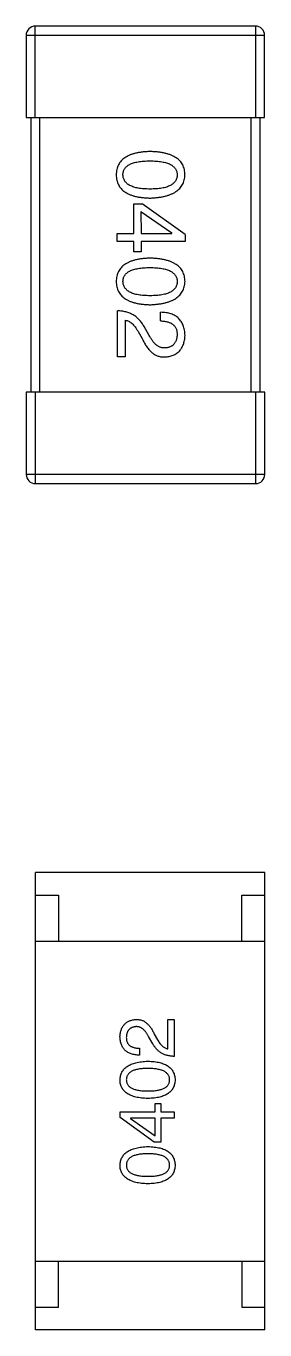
# Model space of a CAD drawing. Header units: inches. Extents: x -29 to 164, y -51 to 83.
# Drawn here: x 40.39 to 40.91, y 31.26 to 34.11 of the extents above; entities that cross this region are included whole.
import ezdxf

# ---------------------------------------------------------------- set-up
doc = ezdxf.new("R2010")
doc.units = ezdxf.units.IN
doc.header["$LTSCALE"] = 1.21
doc.header["$MEASUREMENT"] = 0
doc.layers.get('0').update_dxf_attribs({"linetype": 'CONTINUOUS'})

msp = doc.modelspace()

# ---------------------------------------------------------------- linework, layer by layer
at = {"color": 7, "linetype": 'Continuous'}
for p, q in [((40.3896, 34.0898), (40.9096, 34.0899)), ((40.3896, 34.0898), (40.3896, 33.9098)), ((40.8896, 34.1099), (40.4096, 34.1098)), ((40.4096, 33.9098), (40.4096, 34.1098)), ((40.8896, 34.1099), (40.8896, 33.9099)), ((40.9096, 33.9099), (40.9096, 34.0899)), ((40.3896, 33.9098), (40.9096, 33.9099)), ((40.3996, 33.9098), (40.3998, 33.3098)), ((40.4198, 33.3098), (40.4196, 33.9098)), ((40.8796, 33.9099), (40.8798, 33.3099)), ((40.8998, 33.3099), (40.8996, 33.9099)), ((40.6245, 33.6567), (40.6245, 33.7215)), ((40.6245, 33.7215), (40.6425, 33.7215)), ((40.736, 33.6543), (40.6425, 33.7215)), ((40.64, 33.7043), (40.6401, 33.6567)), ((40.64, 33.7043), (40.7073, 33.6576)), ((40.5884, 33.6387), (40.5884, 33.6567)), ((40.5884, 33.6567), (40.6245, 33.6567)), ((40.6245, 33.6387), (40.5884, 33.6387)), ((40.6245, 33.6166), (40.6245, 33.6387)), ((40.6401, 33.6567), (40.7073, 33.6567)), ((40.6401, 33.6387), (40.6401, 33.6166)), ((40.736, 33.6387), (40.6401, 33.6387)), ((40.7073, 33.6567), (40.7073, 33.6576)), ((40.736, 33.6543), (40.736, 33.6387)), ((40.6401, 33.6166), (40.6245, 33.6166)), ((40.5885, 33.3867), (40.5885, 33.4875)), ((40.6057, 33.467), (40.6057, 33.3867)), ((40.6827, 33.4654), (40.6827, 33.4842)), ((40.6335, 33.4424), (40.6426, 33.4269)), ((40.6581, 33.4334), (40.6467, 33.4531)), ((40.6057, 33.3867), (40.5885, 33.3867)), ((40.9098, 33.3099), (40.3898, 33.3098)), ((40.3898, 33.3098), (40.3898, 33.1298)), ((40.4098, 33.1098), (40.4098, 33.3098)), ((40.8898, 33.3099), (40.8898, 33.1099)), ((40.9098, 33.1299), (40.9098, 33.3099)), ((40.9098, 33.1299), (40.3898, 33.1298)), ((40.4098, 33.1098), (40.8898, 33.1099)), ((40.9098, 32.26), (40.4098, 32.2599)), ((40.41, 31.2599), (40.4098, 32.2599)), ((40.91, 31.26), (40.9098, 32.26)), ((40.4098, 32.2099), (40.4598, 32.21)), ((40.4598, 32.21), (40.4599, 32.11)), ((40.8599, 32.11), (40.8598, 32.21)), ((40.8598, 32.21), (40.9098, 32.21)), ((40.4099, 32.1099), (40.9099, 32.11)), ((40.6985, 31.8742), (40.6985, 31.9385)), ((40.6985, 31.9385), (40.7123, 31.9385)), ((40.7123, 31.9385), (40.7123, 31.8579)), ((40.6657, 31.8854), (40.6565, 31.9011)), ((40.669, 31.9064), (40.6762, 31.8939)), ((40.6369, 31.8755), (40.6369, 31.8605)), ((40.671, 31.7369), (40.671, 31.7546)), ((40.671, 31.7546), (40.6834, 31.7546)), ((40.6834, 31.7546), (40.6835, 31.7369)), ((40.5943, 31.7244), (40.5943, 31.7369)), ((40.5943, 31.7369), (40.671, 31.7369)), ((40.669, 31.6707), (40.5943, 31.7244)), ((40.6172, 31.7225), (40.6172, 31.7218)), ((40.671, 31.7225), (40.6172, 31.7225)), ((40.6172, 31.7218), (40.671, 31.6844)), ((40.671, 31.6844), (40.671, 31.7225)), ((40.6835, 31.7369), (40.7123, 31.7369)), ((40.6835, 31.7225), (40.6835, 31.6707)), ((40.7123, 31.7225), (40.6835, 31.7225)), ((40.7123, 31.7369), (40.7123, 31.7225)), ((40.6835, 31.6707), (40.669, 31.6707)), ((40.41, 31.4099), (40.91, 31.41)), ((40.46, 31.31), (40.46, 31.41)), ((40.86, 31.41), (40.86, 31.31)), ((40.41, 31.3099), (40.46, 31.31)), ((40.86, 31.31), (40.91, 31.31)), ((40.91, 31.26), (40.41, 31.2599))]:
    msp.add_line(p, q, dxfattribs=at)
for centre, start, end in [((40.4096, 34.0898), 90.012, 180.012), ((40.8896, 34.0899), 0.012, 90.012), ((40.4098, 33.1298), 180.012, 270.012), ((40.8898, 33.1299), 270.012, 0.012)]:
    msp.add_arc(centre, 0.02, start, end, dxfattribs=at)
for points, knots in [([(40.6597, 33.8356), (40.6567, 33.8355), (40.651, 33.8353), (40.6427, 33.8345), (40.635, 33.8334), (40.6279, 33.8319), (40.6212, 33.8301), (40.6152, 33.8278), (40.6097, 33.8252), (40.6048, 33.8222), (40.6004, 33.8188), (40.5966, 33.8151), (40.5934, 33.8109), (40.5907, 33.8064), (40.5887, 33.8015), (40.5871, 33.7963), (40.5862, 33.7906), (40.586, 33.7868), (40.5859, 33.7848)], [0, 0, 0, 0, 0.087693, 0.170223, 0.247496, 0.319826, 0.387768, 0.451403, 0.511459, 0.568358, 0.622671, 0.675251, 0.726739, 0.778422, 0.830759, 0.884394, 0.940865, 1, 1, 1, 1]), ([(40.7359, 33.7848), (40.7358, 33.7868), (40.7357, 33.7907), (40.7347, 33.7963), (40.7331, 33.8016), (40.731, 33.8065), (40.7282, 33.811), (40.7249, 33.8151), (40.721, 33.8189), (40.7164, 33.8222), (40.7113, 33.8252), (40.7057, 33.8278), (40.6994, 33.8301), (40.6926, 33.8319), (40.6852, 33.8335), (40.6772, 33.8345), (40.6687, 33.8353), (40.6627, 33.8355), (40.6597, 33.8356)], [0, 0, 0, 0, 0.057911, 0.113262, 0.165956, 0.217443, 0.268511, 0.319665, 0.372, 0.426129, 0.483365, 0.543779, 0.607756, 0.676562, 0.749704, 0.827713, 0.911177, 1, 1, 1, 1]), ([(40.6007, 33.7848), (40.6007, 33.786), (40.6008, 33.7884), (40.6015, 33.7919), (40.6026, 33.7951), (40.6043, 33.7981), (40.6064, 33.8009), (40.609, 33.8034), (40.612, 33.8056), (40.6155, 33.8076), (40.6194, 33.8094), (40.6238, 33.811), (40.6287, 33.8122), (40.634, 33.8133), (40.6398, 33.8141), (40.646, 33.8147), (40.6527, 33.8151), (40.6573, 33.8151), (40.6597, 33.8151)], [0, 0, 0, 0, 0.049766, 0.097012, 0.143225, 0.188786, 0.235079, 0.282962, 0.333687, 0.387747, 0.445963, 0.508657, 0.576545, 0.649868, 0.72822, 0.812712, 0.903543, 1, 1, 1, 1]), ([(40.6597, 33.8151), (40.6621, 33.8151), (40.6667, 33.8151), (40.6734, 33.8147), (40.6796, 33.8141), (40.6854, 33.8133), (40.6907, 33.8122), (40.6956, 33.811), (40.7, 33.8094), (40.7039, 33.8076), (40.7074, 33.8056), (40.7104, 33.8034), (40.713, 33.8009), (40.7151, 33.7981), (40.7167, 33.7951), (40.7179, 33.7919), (40.7186, 33.7884), (40.7187, 33.786), (40.7187, 33.7848)], [0, 0, 0, 0, 0.096452, 0.187278, 0.271765, 0.350519, 0.423437, 0.491321, 0.554011, 0.612224, 0.666281, 0.717003, 0.764884, 0.811423, 0.856783, 0.902993, 0.950236, 1, 1, 1, 1]), ([(40.5859, 33.7848), (40.586, 33.7828), (40.5862, 33.7789), (40.5871, 33.7733), (40.5887, 33.768), (40.5907, 33.7631), (40.5934, 33.7586), (40.5966, 33.7545), (40.6004, 33.7507), (40.6048, 33.7473), (40.6097, 33.7444), (40.6152, 33.7418), (40.6213, 33.7395), (40.6279, 33.7376), (40.635, 33.7361), (40.6428, 33.735), (40.651, 33.7343), (40.6568, 33.7341), (40.6597, 33.734)], [0, 0, 0, 0, 0.059134, 0.115603, 0.169236, 0.221572, 0.273254, 0.32474, 0.377319, 0.431815, 0.488555, 0.548609, 0.612242, 0.680182, 0.75251, 0.829782, 0.91231, 1, 1, 1, 1]), ([(40.6597, 33.7536), (40.6574, 33.7537), (40.6528, 33.7537), (40.6462, 33.7541), (40.64, 33.7547), (40.6343, 33.7555), (40.629, 33.7566), (40.6242, 33.7579), (40.6198, 33.7595), (40.6159, 33.7613), (40.6124, 33.7634), (40.6094, 33.7657), (40.6068, 33.7683), (40.6046, 33.7711), (40.6029, 33.7742), (40.6017, 33.7775), (40.6009, 33.7811), (40.6008, 33.7835), (40.6007, 33.7848)], [0, 0, 0, 0, 0.094834, 0.184067, 0.267029, 0.344713, 0.417334, 0.484367, 0.546941, 0.604717, 0.65953, 0.710539, 0.759381, 0.806382, 0.853027, 0.900623, 0.949121, 1, 1, 1, 1]), ([(40.6597, 33.734), (40.6627, 33.7341), (40.6686, 33.7344), (40.6771, 33.7352), (40.685, 33.7364), (40.6923, 33.738), (40.6991, 33.7399), (40.7053, 33.7421), (40.711, 33.7448), (40.716, 33.7478), (40.7206, 33.7512), (40.7245, 33.7549), (40.7279, 33.759), (40.7307, 33.7635), (40.7329, 33.7683), (40.7345, 33.7735), (40.7356, 33.779), (40.7358, 33.7828), (40.7359, 33.7848)], [0, 0, 0, 0, 0.088475, 0.171606, 0.249595, 0.322626, 0.391327, 0.455765, 0.516374, 0.573675, 0.628522, 0.681161, 0.732559, 0.783563, 0.83504, 0.887639, 0.942585, 1, 1, 1, 1]), ([(40.7187, 33.7848), (40.7187, 33.7835), (40.7186, 33.7811), (40.7179, 33.7775), (40.7167, 33.7742), (40.7151, 33.7711), (40.713, 33.7683), (40.7104, 33.7657), (40.7074, 33.7634), (40.7039, 33.7613), (40.7, 33.7595), (40.6956, 33.7579), (40.6907, 33.7566), (40.6854, 33.7555), (40.6796, 33.7547), (40.6734, 33.7541), (40.6667, 33.7537), (40.6621, 33.7537), (40.6597, 33.7536)], [0, 0, 0, 0, 0.050604, 0.098688, 0.145699, 0.191791, 0.238625, 0.286717, 0.337546, 0.391814, 0.449755, 0.512106, 0.579685, 0.652048, 0.730262, 0.814146, 0.904281, 1, 1, 1, 1]), ([(40.6597, 33.6025), (40.6568, 33.6024), (40.6511, 33.6022), (40.6428, 33.6014), (40.6351, 33.6003), (40.6279, 33.5988), (40.6213, 33.5969), (40.6153, 33.5947), (40.6098, 33.5921), (40.6048, 33.589), (40.6005, 33.5857), (40.5967, 33.5819), (40.5934, 33.5778), (40.5908, 33.5733), (40.5887, 33.5684), (40.5872, 33.5631), (40.5862, 33.5575), (40.5861, 33.5536), (40.586, 33.5516)], [0, 0, 0, 0, 0.087693, 0.170223, 0.247496, 0.319826, 0.387768, 0.451403, 0.511459, 0.568358, 0.622671, 0.675251, 0.726739, 0.778422, 0.830759, 0.884394, 0.940865, 1, 1, 1, 1]), ([(40.736, 33.5517), (40.7359, 33.5536), (40.7357, 33.5575), (40.7347, 33.5632), (40.7331, 33.5684), (40.731, 33.5733), (40.7283, 33.5778), (40.7249, 33.582), (40.721, 33.5857), (40.7165, 33.5891), (40.7114, 33.5921), (40.7057, 33.5947), (40.6995, 33.5969), (40.6926, 33.5988), (40.6852, 33.6003), (40.6773, 33.6014), (40.6687, 33.6022), (40.6628, 33.6024), (40.6597, 33.6025)], [0, 0, 0, 0, 0.057911, 0.113262, 0.165956, 0.217443, 0.268511, 0.319665, 0.372, 0.426129, 0.483365, 0.543779, 0.607756, 0.676562, 0.749704, 0.827713, 0.911177, 1, 1, 1, 1]), ([(40.6007, 33.5516), (40.6008, 33.5529), (40.6009, 33.5552), (40.6016, 33.5587), (40.6027, 33.562), (40.6044, 33.5649), (40.6065, 33.5677), (40.609, 33.5702), (40.6121, 33.5725), (40.6155, 33.5745), (40.6195, 33.5763), (40.6239, 33.5778), (40.6288, 33.579), (40.6341, 33.5802), (40.6398, 33.581), (40.6461, 33.5815), (40.6527, 33.5819), (40.6574, 33.5819), (40.6597, 33.582)], [0, 0, 0, 0, 0.049766, 0.097012, 0.143225, 0.188786, 0.235079, 0.282962, 0.333687, 0.387747, 0.445963, 0.508657, 0.576545, 0.649868, 0.72822, 0.812712, 0.903543, 1, 1, 1, 1]), ([(40.6597, 33.582), (40.6621, 33.5819), (40.6667, 33.5819), (40.6734, 33.5815), (40.6797, 33.581), (40.6855, 33.5802), (40.6907, 33.5791), (40.6956, 33.5778), (40.7, 33.5763), (40.7039, 33.5745), (40.7074, 33.5725), (40.7105, 33.5702), (40.713, 33.5677), (40.7152, 33.565), (40.7168, 33.562), (40.7179, 33.5588), (40.7186, 33.5553), (40.7187, 33.5529), (40.7188, 33.5517)], [0, 0, 0, 0, 0.096452, 0.187278, 0.271765, 0.350519, 0.423437, 0.491321, 0.554011, 0.612224, 0.666281, 0.717003, 0.764884, 0.811423, 0.856783, 0.902993, 0.950236, 1, 1, 1, 1]), ([(40.586, 33.5516), (40.5861, 33.5496), (40.5863, 33.5458), (40.5872, 33.5401), (40.5887, 33.5349), (40.5908, 33.53), (40.5934, 33.5255), (40.5967, 33.5213), (40.6005, 33.5176), (40.6048, 33.5142), (40.6098, 33.5112), (40.6153, 33.5086), (40.6213, 33.5064), (40.6279, 33.5045), (40.6351, 33.503), (40.6428, 33.5019), (40.6511, 33.5011), (40.6568, 33.5009), (40.6598, 33.5008)], [0, 0, 0, 0, 0.059134, 0.115603, 0.169236, 0.221572, 0.273254, 0.32474, 0.377319, 0.431815, 0.488555, 0.548609, 0.612242, 0.680182, 0.75251, 0.829782, 0.91231, 1, 1, 1, 1]), ([(40.6598, 33.5205), (40.6574, 33.5205), (40.6529, 33.5206), (40.6462, 33.5209), (40.6401, 33.5215), (40.6344, 33.5224), (40.6291, 33.5234), (40.6243, 33.5248), (40.6199, 33.5263), (40.616, 33.5282), (40.6125, 33.5302), (40.6094, 33.5326), (40.6068, 33.5351), (40.6047, 33.5379), (40.603, 33.541), (40.6017, 33.5443), (40.601, 33.5479), (40.6008, 33.5504), (40.6007, 33.5516)], [0, 0, 0, 0, 0.094834, 0.184067, 0.267029, 0.344713, 0.417334, 0.484367, 0.546941, 0.604717, 0.65953, 0.710539, 0.759381, 0.806382, 0.853027, 0.900623, 0.949121, 1, 1, 1, 1]), ([(40.7188, 33.5517), (40.7187, 33.5504), (40.7186, 33.5479), (40.718, 33.5444), (40.7168, 33.541), (40.7152, 33.538), (40.713, 33.5352), (40.7105, 33.5326), (40.7074, 33.5303), (40.704, 33.5282), (40.7, 33.5263), (40.6956, 33.5248), (40.6908, 33.5235), (40.6855, 33.5224), (40.6797, 33.5215), (40.6734, 33.5209), (40.6668, 33.5206), (40.6621, 33.5205), (40.6598, 33.5205)], [0, 0, 0, 0, 0.050604, 0.098688, 0.145699, 0.191791, 0.238625, 0.286717, 0.337546, 0.391814, 0.449755, 0.512106, 0.579685, 0.652048, 0.730262, 0.814146, 0.904281, 1, 1, 1, 1]), ([(40.6598, 33.5008), (40.6628, 33.501), (40.6686, 33.5012), (40.6771, 33.5021), (40.685, 33.5033), (40.6924, 33.5048), (40.6991, 33.5067), (40.7054, 33.509), (40.711, 33.5116), (40.7161, 33.5146), (40.7206, 33.518), (40.7246, 33.5217), (40.7279, 33.5258), (40.7307, 33.5303), (40.7329, 33.5351), (40.7346, 33.5403), (40.7356, 33.5459), (40.7359, 33.5497), (40.736, 33.5517)], [0, 0, 0, 0, 0.088475, 0.171606, 0.249595, 0.322626, 0.391327, 0.455765, 0.516374, 0.573675, 0.628522, 0.681161, 0.732559, 0.783563, 0.83504, 0.887639, 0.942585, 1, 1, 1, 1]), ([(40.6467, 33.4531), (40.6459, 33.4545), (40.6444, 33.4572), (40.6419, 33.461), (40.6392, 33.4646), (40.6363, 33.4678), (40.6333, 33.4709), (40.6301, 33.4737), (40.6267, 33.4763), (40.6231, 33.4785), (40.6194, 33.4806), (40.6155, 33.4823), (40.6114, 33.4839), (40.6071, 33.4851), (40.6027, 33.4861), (40.5981, 33.4868), (40.5933, 33.4873), (40.5901, 33.4874), (40.5885, 33.4875)], [0, 0, 0, 0, 0.065828, 0.130094, 0.192451, 0.254037, 0.313974, 0.373757, 0.433048, 0.492243, 0.551902, 0.611758, 0.672678, 0.734814, 0.798569, 0.863693, 0.930488, 1, 1, 1, 1]), ([(40.6057, 33.467), (40.607, 33.4668), (40.6096, 33.4662), (40.6134, 33.4646), (40.617, 33.4624), (40.6206, 33.4596), (40.624, 33.4562), (40.6273, 33.4522), (40.6306, 33.4476), (40.6325, 33.4442), (40.6335, 33.4424)], [0, 0, 0, 0, 0.103034, 0.208166, 0.318255, 0.434664, 0.559728, 0.695394, 0.841708, 1, 1, 1, 1]), ([(40.736, 33.4334), (40.7359, 33.4355), (40.7357, 33.4394), (40.7349, 33.4451), (40.7337, 33.4504), (40.7322, 33.4553), (40.7302, 33.4599), (40.7278, 33.464), (40.7251, 33.4678), (40.7219, 33.4712), (40.7184, 33.4742), (40.7144, 33.4768), (40.7101, 33.479), (40.7054, 33.4809), (40.7003, 33.4823), (40.6948, 33.4834), (40.6889, 33.484), (40.6848, 33.4842), (40.6827, 33.4842)], [0, 0, 0, 0, 0.07282, 0.141057, 0.2062, 0.267672, 0.326735, 0.383519, 0.439188, 0.494454, 0.549628, 0.605958, 0.66397, 0.72402, 0.787502, 0.854127, 0.925065, 1, 1, 1, 1]), ([(40.6827, 33.4654), (40.6842, 33.4653), (40.687, 33.4652), (40.6911, 33.4648), (40.6949, 33.4642), (40.6984, 33.4633), (40.7017, 33.4622), (40.7047, 33.461), (40.7074, 33.4594), (40.7098, 33.4577), (40.7119, 33.4557), (40.7138, 33.4535), (40.7153, 33.4511), (40.7166, 33.4485), (40.7176, 33.4456), (40.7183, 33.4426), (40.7187, 33.4393), (40.7188, 33.4371), (40.7188, 33.4359)], [0, 0, 0, 0, 0.082594, 0.15978, 0.232961, 0.301462, 0.365595, 0.426678, 0.484662, 0.540809, 0.595146, 0.648401, 0.702272, 0.757102, 0.813447, 0.872233, 0.934055, 1, 1, 1, 1]), ([(40.6926, 33.4064), (40.6918, 33.4063), (40.6901, 33.4062), (40.6877, 33.4064), (40.6854, 33.4068), (40.683, 33.4074), (40.6807, 33.4083), (40.6785, 33.4094), (40.6762, 33.4107), (40.6741, 33.4123), (40.6719, 33.4141), (40.6698, 33.4162), (40.6678, 33.4185), (40.6658, 33.421), (40.6638, 33.4238), (40.6618, 33.4268), (40.6599, 33.43), (40.6587, 33.4323), (40.6581, 33.4334)], [0, 0, 0, 0, 0.052237, 0.103888, 0.155485, 0.207395, 0.259864, 0.31356, 0.369176, 0.4266, 0.486836, 0.550048, 0.61567, 0.685271, 0.75824, 0.834614, 0.915635, 1, 1, 1, 1]), ([(40.6918, 33.3867), (40.6934, 33.3868), (40.6967, 33.3871), (40.7015, 33.3879), (40.706, 33.389), (40.7102, 33.3905), (40.714, 33.3923), (40.7176, 33.3943), (40.7208, 33.3968), (40.7238, 33.3996), (40.7264, 33.4027), (40.7287, 33.4061), (40.7307, 33.4099), (40.7324, 33.414), (40.7338, 33.4184), (40.7349, 33.4231), (40.7356, 33.4282), (40.7359, 33.4316), (40.736, 33.4334)], [0, 0, 0, 0, 0.070688, 0.137741, 0.201612, 0.262778, 0.321223, 0.378455, 0.434411, 0.490146, 0.546362, 0.603392, 0.662208, 0.723401, 0.787372, 0.85442, 0.925153, 1, 1, 1, 1]), ([(40.7188, 33.4359), (40.7187, 33.4348), (40.7186, 33.4326), (40.7183, 33.4294), (40.7176, 33.4264), (40.7169, 33.4236), (40.7159, 33.4211), (40.7148, 33.4187), (40.7134, 33.4165), (40.7119, 33.4145), (40.7101, 33.4128), (40.7082, 33.4112), (40.7061, 33.4099), (40.7037, 33.4088), (40.7012, 33.4079), (40.6985, 33.4071), (40.6956, 33.4066), (40.6936, 33.4065), (40.6926, 33.4064)], [0, 0, 0, 0, 0.076112, 0.148436, 0.216883, 0.281466, 0.34298, 0.402356, 0.459881, 0.51546, 0.571111, 0.62658, 0.683162, 0.741007, 0.801404, 0.863825, 0.930544, 1, 1, 1, 1]), ([(40.6426, 33.4269), (40.6433, 33.4252), (40.6449, 33.4219), (40.6474, 33.4171), (40.65, 33.4128), (40.6526, 33.4087), (40.6554, 33.405), (40.6582, 33.4016), (40.6612, 33.3986), (40.6642, 33.3959), (40.6673, 33.3936), (40.6706, 33.3916), (40.6739, 33.3899), (40.6773, 33.3885), (40.6808, 33.3876), (40.6844, 33.3869), (40.688, 33.3866), (40.6905, 33.3867), (40.6918, 33.3867)], [0, 0, 0, 0, 0.082731, 0.161257, 0.236138, 0.307554, 0.375712, 0.440848, 0.502916, 0.562567, 0.619798, 0.675716, 0.73039, 0.78386, 0.837315, 0.890547, 0.944917, 1, 1, 1, 1]), ([(40.5942, 31.9011), (40.5943, 31.9025), (40.5945, 31.9053), (40.5951, 31.9094), (40.596, 31.9132), (40.5971, 31.9167), (40.5985, 31.92), (40.6001, 31.923), (40.6019, 31.9257), (40.604, 31.9282), (40.6064, 31.9304), (40.609, 31.9324), (40.6118, 31.9341), (40.6149, 31.9355), (40.6182, 31.9366), (40.6218, 31.9375), (40.6256, 31.9382), (40.6283, 31.9384), (40.6296, 31.9385)], [0, 0, 0, 0, 0.074847, 0.14558, 0.212628, 0.276599, 0.337792, 0.396608, 0.453638, 0.509854, 0.565589, 0.621545, 0.678777, 0.737222, 0.798388, 0.862259, 0.929312, 1, 1, 1, 1]), ([(40.629, 31.9228), (40.6282, 31.9227), (40.6266, 31.9226), (40.6242, 31.9221), (40.6221, 31.9215), (40.6201, 31.9208), (40.6182, 31.9199), (40.6165, 31.9189), (40.615, 31.9176), (40.6135, 31.9162), (40.6123, 31.9146), (40.6112, 31.9129), (40.6103, 31.911), (40.6095, 31.909), (40.6089, 31.9067), (40.6084, 31.9044), (40.6082, 31.9018), (40.6081, 31.9), (40.608, 31.8991)], [0, 0, 0, 0, 0.069456, 0.136175, 0.198596, 0.258993, 0.316838, 0.37342, 0.428889, 0.48454, 0.540119, 0.597644, 0.65702, 0.718534, 0.783117, 0.851564, 0.923888, 1, 1, 1, 1]), ([(40.6565, 31.9011), (40.656, 31.9021), (40.6551, 31.9039), (40.6536, 31.9065), (40.652, 31.9088), (40.6504, 31.9111), (40.6488, 31.9131), (40.6472, 31.9149), (40.6455, 31.9166), (40.6438, 31.918), (40.642, 31.9193), (40.6403, 31.9203), (40.6385, 31.9212), (40.6366, 31.922), (40.6347, 31.9224), (40.6329, 31.9227), (40.6309, 31.9229), (40.6296, 31.9228), (40.629, 31.9228)], [0, 0, 0, 0, 0.084365, 0.165386, 0.24176, 0.314729, 0.38433, 0.449952, 0.513164, 0.5734, 0.630824, 0.68644, 0.740136, 0.792605, 0.844515, 0.896112, 0.947763, 1, 1, 1, 1]), ([(40.6296, 31.9385), (40.6306, 31.9385), (40.6326, 31.9386), (40.6356, 31.9383), (40.6384, 31.9378), (40.6412, 31.937), (40.6439, 31.936), (40.6466, 31.9346), (40.6492, 31.933), (40.6517, 31.9311), (40.6541, 31.929), (40.6564, 31.9266), (40.6587, 31.9239), (40.6609, 31.9209), (40.6631, 31.9177), (40.6651, 31.9142), (40.6671, 31.9104), (40.6684, 31.9077), (40.669, 31.9064)], [0, 0, 0, 0, 0.055083, 0.109453, 0.162685, 0.21614, 0.26961, 0.324284, 0.380202, 0.437433, 0.497084, 0.559152, 0.624288, 0.692446, 0.763862, 0.838743, 0.917269, 1, 1, 1, 1]), ([(40.6369, 31.8605), (40.6352, 31.8605), (40.6319, 31.8606), (40.6272, 31.8612), (40.6228, 31.862), (40.6188, 31.8632), (40.615, 31.8646), (40.6115, 31.8664), (40.6084, 31.8685), (40.6055, 31.8709), (40.603, 31.8736), (40.6008, 31.8766), (40.5989, 31.88), (40.5973, 31.8836), (40.596, 31.8875), (40.5951, 31.8918), (40.5945, 31.8964), (40.5943, 31.8995), (40.5942, 31.9011)], [0, 0, 0, 0, 0.074935, 0.145873, 0.212498, 0.27598, 0.33603, 0.394042, 0.450372, 0.505546, 0.560812, 0.616481, 0.673265, 0.732328, 0.7938, 0.858943, 0.92718, 1, 1, 1, 1]), ([(40.608, 31.8991), (40.608, 31.8982), (40.6081, 31.8964), (40.6084, 31.8938), (40.609, 31.8913), (40.6098, 31.8891), (40.6108, 31.887), (40.612, 31.885), (40.6135, 31.8833), (40.6152, 31.8817), (40.6171, 31.8803), (40.6193, 31.8791), (40.6217, 31.8781), (40.6243, 31.8772), (40.6271, 31.8765), (40.6302, 31.876), (40.6334, 31.8757), (40.6357, 31.8756), (40.6369, 31.8755)], [0, 0, 0, 0, 0.065945, 0.127767, 0.186553, 0.242898, 0.297728, 0.351599, 0.404854, 0.459191, 0.515338, 0.573322, 0.634405, 0.698538, 0.767039, 0.84022, 0.917406, 1, 1, 1, 1]), ([(40.6762, 31.8939), (40.677, 31.8925), (40.6786, 31.8898), (40.6812, 31.8861), (40.6838, 31.8829), (40.6866, 31.8802), (40.6894, 31.8779), (40.6924, 31.8762), (40.6954, 31.8749), (40.6975, 31.8745), (40.6985, 31.8742)], [0, 0, 0, 0, 0.158292, 0.304606, 0.440272, 0.565336, 0.681745, 0.791834, 0.896966, 1, 1, 1, 1]), ([(40.7123, 31.8579), (40.711, 31.8579), (40.7084, 31.858), (40.7046, 31.8584), (40.7009, 31.859), (40.6973, 31.8598), (40.6939, 31.8608), (40.6907, 31.862), (40.6875, 31.8634), (40.6846, 31.865), (40.6817, 31.8668), (40.679, 31.8689), (40.6764, 31.8711), (40.674, 31.8736), (40.6717, 31.8762), (40.6696, 31.8791), (40.6675, 31.8821), (40.6663, 31.8843), (40.6657, 31.8854)], [0, 0, 0, 0, 0.069512, 0.136307, 0.201431, 0.265186, 0.327322, 0.388242, 0.448098, 0.507757, 0.566952, 0.626243, 0.686026, 0.745963, 0.807549, 0.869906, 0.934172, 1, 1, 1, 1]), ([(40.5943, 31.8065), (40.5944, 31.8081), (40.5945, 31.8112), (40.5954, 31.8156), (40.5967, 31.8198), (40.5985, 31.8236), (40.6007, 31.8272), (40.6034, 31.8305), (40.6066, 31.8335), (40.6102, 31.8362), (40.6142, 31.8386), (40.6187, 31.8407), (40.6237, 31.8425), (40.6292, 31.844), (40.635, 31.8452), (40.6413, 31.8462), (40.6481, 31.8469), (40.6528, 31.8471), (40.6552, 31.8472)], [0, 0, 0, 0, 0.057415, 0.112361, 0.16496, 0.216437, 0.267441, 0.318839, 0.371478, 0.426325, 0.483626, 0.544235, 0.608673, 0.677374, 0.750405, 0.828394, 0.911525, 1, 1, 1, 1]), ([(40.6552, 31.8472), (40.6576, 31.8471), (40.6622, 31.847), (40.6688, 31.8464), (40.675, 31.8455), (40.6807, 31.8443), (40.686, 31.8428), (40.6908, 31.841), (40.6952, 31.8389), (40.6992, 31.8365), (40.7027, 31.8338), (40.7057, 31.8308), (40.7083, 31.8275), (40.7104, 31.8239), (40.7121, 31.82), (40.7133, 31.8158), (40.714, 31.8113), (40.7142, 31.8082), (40.7143, 31.8066)], [0, 0, 0, 0, 0.08769, 0.170218, 0.24749, 0.319818, 0.387758, 0.451391, 0.511445, 0.568185, 0.622681, 0.67526, 0.726746, 0.778428, 0.830764, 0.884397, 0.940866, 1, 1, 1, 1]), ([(40.6552, 31.7659), (40.6528, 31.766), (40.6481, 31.7661), (40.6412, 31.7667), (40.6348, 31.7676), (40.6289, 31.7688), (40.6235, 31.7703), (40.6185, 31.7721), (40.6139, 31.7742), (40.6099, 31.7766), (40.6062, 31.7793), (40.6031, 31.7823), (40.6004, 31.7856), (40.5982, 31.7892), (40.5965, 31.7931), (40.5952, 31.7973), (40.5945, 31.8018), (40.5943, 31.805), (40.5943, 31.8065)], [0, 0, 0, 0, 0.088823, 0.172287, 0.250296, 0.323438, 0.392244, 0.456221, 0.516635, 0.573871, 0.628, 0.680335, 0.731489, 0.782557, 0.834044, 0.886738, 0.942089, 1, 1, 1, 1]), ([(40.6552, 31.8315), (40.6533, 31.8315), (40.6496, 31.8314), (40.6443, 31.8311), (40.6393, 31.8306), (40.6347, 31.83), (40.6304, 31.8291), (40.6265, 31.828), (40.623, 31.8268), (40.6199, 31.8253), (40.6171, 31.8237), (40.6146, 31.8218), (40.6126, 31.8197), (40.6109, 31.8175), (40.6096, 31.815), (40.6087, 31.8124), (40.6081, 31.8095), (40.6081, 31.8075), (40.608, 31.8065)], [0, 0, 0, 0, 0.095719, 0.185854, 0.269738, 0.347952, 0.420315, 0.487894, 0.550245, 0.608186, 0.662454, 0.713283, 0.761375, 0.808209, 0.854301, 0.901312, 0.949396, 1, 1, 1, 1]), ([(40.608, 31.8065), (40.6081, 31.8056), (40.6081, 31.8036), (40.6087, 31.8009), (40.6096, 31.7983), (40.6109, 31.7959), (40.6126, 31.7937), (40.6147, 31.7917), (40.6171, 31.7899), (40.6199, 31.7883), (40.623, 31.7868), (40.6265, 31.7856), (40.6304, 31.7846), (40.6347, 31.7837), (40.6393, 31.7831), (40.6443, 31.7826), (40.6496, 31.7823), (40.6533, 31.7823), (40.6552, 31.7823)], [0, 0, 0, 0, 0.049764, 0.097007, 0.143217, 0.188577, 0.235116, 0.282997, 0.333719, 0.387776, 0.445989, 0.508679, 0.576563, 0.649481, 0.728235, 0.812722, 0.903548, 1, 1, 1, 1]), ([(40.7025, 31.8066), (40.7024, 31.8076), (40.7023, 31.8095), (40.7017, 31.8124), (40.7006, 31.815), (40.6993, 31.8175), (40.6976, 31.8198), (40.6955, 31.8218), (40.6931, 31.8237), (40.6903, 31.8253), (40.6871, 31.8268), (40.6836, 31.828), (40.6798, 31.8291), (40.6755, 31.83), (40.671, 31.8307), (40.666, 31.8311), (40.6608, 31.8314), (40.6571, 31.8315), (40.6552, 31.8315)], [0, 0, 0, 0, 0.050879, 0.099377, 0.146973, 0.193618, 0.240619, 0.289461, 0.34047, 0.395283, 0.453059, 0.515633, 0.582666, 0.655287, 0.732971, 0.815933, 0.905166, 1, 1, 1, 1]), ([(40.6552, 31.7823), (40.6571, 31.7823), (40.6608, 31.7823), (40.6662, 31.7826), (40.6712, 31.7831), (40.6758, 31.7837), (40.68, 31.7846), (40.6839, 31.7856), (40.6875, 31.7869), (40.6906, 31.7883), (40.6934, 31.7899), (40.6958, 31.7917), (40.6979, 31.7937), (40.6995, 31.7959), (40.7009, 31.7983), (40.7018, 31.8009), (40.7023, 31.8037), (40.7024, 31.8056), (40.7025, 31.8066)], [0, 0, 0, 0, 0.096457, 0.187288, 0.27178, 0.350132, 0.423455, 0.491343, 0.554037, 0.612253, 0.666313, 0.717038, 0.764921, 0.811214, 0.856775, 0.902988, 0.950234, 1, 1, 1, 1]), ([(40.7143, 31.8066), (40.7142, 31.805), (40.714, 31.8019), (40.7133, 31.7974), (40.7121, 31.7932), (40.7104, 31.7892), (40.7083, 31.7856), (40.7057, 31.7823), (40.7027, 31.7793), (40.6992, 31.7766), (40.6952, 31.7742), (40.6908, 31.7721), (40.686, 31.7703), (40.6807, 31.7689), (40.675, 31.7676), (40.6688, 31.7668), (40.6622, 31.7661), (40.6576, 31.766), (40.6552, 31.7659)], [0, 0, 0, 0, 0.059135, 0.115606, 0.169241, 0.221578, 0.273261, 0.324749, 0.377329, 0.431642, 0.488541, 0.548597, 0.612232, 0.680174, 0.752504, 0.829777, 0.912307, 1, 1, 1, 1]), ([(40.5943, 31.62), (40.5944, 31.6216), (40.5946, 31.6247), (40.5954, 31.6291), (40.5968, 31.6332), (40.5985, 31.6371), (40.6007, 31.6407), (40.6034, 31.644), (40.6066, 31.6469), (40.6102, 31.6496), (40.6143, 31.652), (40.6188, 31.6542), (40.6238, 31.656), (40.6292, 31.6575), (40.6351, 31.6587), (40.6414, 31.6597), (40.6482, 31.6604), (40.6529, 31.6606), (40.6553, 31.6607)], [0, 0, 0, 0, 0.057415, 0.112361, 0.16496, 0.216437, 0.267441, 0.318839, 0.371478, 0.426325, 0.483626, 0.544235, 0.608673, 0.677374, 0.750405, 0.828394, 0.911525, 1, 1, 1, 1]), ([(40.6553, 31.6449), (40.6534, 31.6449), (40.6497, 31.6449), (40.6443, 31.6446), (40.6393, 31.6441), (40.6347, 31.6435), (40.6305, 31.6426), (40.6266, 31.6415), (40.6231, 31.6403), (40.6199, 31.6388), (40.6171, 31.6371), (40.6147, 31.6353), (40.6126, 31.6332), (40.6109, 31.631), (40.6096, 31.6285), (40.6087, 31.6258), (40.6082, 31.623), (40.6081, 31.621), (40.6081, 31.62)], [0, 0, 0, 0, 0.095719, 0.185854, 0.269738, 0.347952, 0.420315, 0.487894, 0.550245, 0.608186, 0.662454, 0.713283, 0.761375, 0.808209, 0.854301, 0.901312, 0.949396, 1, 1, 1, 1]), ([(40.6553, 31.6607), (40.6576, 31.6606), (40.6622, 31.6604), (40.6688, 31.6598), (40.675, 31.659), (40.6807, 31.6577), (40.686, 31.6563), (40.6909, 31.6545), (40.6953, 31.6524), (40.6992, 31.65), (40.7027, 31.6473), (40.7057, 31.6443), (40.7083, 31.641), (40.7104, 31.6374), (40.7121, 31.6334), (40.7133, 31.6292), (40.7141, 31.6247), (40.7142, 31.6216), (40.7143, 31.62)], [0, 0, 0, 0, 0.08769, 0.170218, 0.24749, 0.319818, 0.387758, 0.451391, 0.511445, 0.568185, 0.622681, 0.67526, 0.726746, 0.778428, 0.830764, 0.884397, 0.940866, 1, 1, 1, 1]), ([(40.7025, 31.62), (40.7024, 31.621), (40.7023, 31.623), (40.7017, 31.6259), (40.7007, 31.6285), (40.6993, 31.631), (40.6976, 31.6333), (40.6955, 31.6353), (40.6931, 31.6372), (40.6903, 31.6388), (40.6872, 31.6403), (40.6837, 31.6415), (40.6798, 31.6426), (40.6756, 31.6435), (40.671, 31.6441), (40.6661, 31.6446), (40.6608, 31.6449), (40.6572, 31.6449), (40.6553, 31.6449)], [0, 0, 0, 0, 0.050879, 0.099377, 0.146973, 0.193618, 0.240619, 0.289461, 0.34047, 0.395283, 0.453059, 0.515633, 0.582666, 0.655287, 0.732971, 0.815933, 0.905166, 1, 1, 1, 1]), ([(40.6553, 31.5794), (40.6528, 31.5795), (40.6481, 31.5796), (40.6413, 31.5802), (40.6349, 31.5811), (40.629, 31.5823), (40.6235, 31.5838), (40.6185, 31.5856), (40.614, 31.5877), (40.6099, 31.5901), (40.6063, 31.5928), (40.6031, 31.5958), (40.6005, 31.5991), (40.5983, 31.6027), (40.5966, 31.6066), (40.5953, 31.6108), (40.5945, 31.6153), (40.5944, 31.6184), (40.5943, 31.62)], [0, 0, 0, 0, 0.088823, 0.172287, 0.250296, 0.323438, 0.392244, 0.456221, 0.516635, 0.573871, 0.628, 0.680335, 0.731489, 0.782557, 0.834044, 0.886738, 0.942089, 1, 1, 1, 1]), ([(40.6081, 31.62), (40.6081, 31.619), (40.6082, 31.6171), (40.6087, 31.6143), (40.6096, 31.6118), (40.611, 31.6093), (40.6127, 31.6072), (40.6147, 31.6051), (40.6171, 31.6033), (40.6199, 31.6018), (40.6231, 31.6003), (40.6266, 31.5991), (40.6305, 31.5981), (40.6347, 31.5972), (40.6393, 31.5966), (40.6443, 31.5961), (40.6497, 31.5958), (40.6534, 31.5958), (40.6553, 31.5958)], [0, 0, 0, 0, 0.049764, 0.097007, 0.143217, 0.188577, 0.235116, 0.282997, 0.333719, 0.387776, 0.445989, 0.508679, 0.576563, 0.649481, 0.728235, 0.812722, 0.903548, 1, 1, 1, 1]), ([(40.6553, 31.5958), (40.6572, 31.5958), (40.6609, 31.5958), (40.6662, 31.5961), (40.6712, 31.5966), (40.6758, 31.5972), (40.6801, 31.5981), (40.684, 31.5991), (40.6875, 31.6003), (40.6906, 31.6018), (40.6934, 31.6034), (40.6959, 31.6052), (40.6979, 31.6072), (40.6996, 31.6094), (40.7009, 31.6118), (40.7018, 31.6144), (40.7024, 31.6171), (40.7025, 31.6191), (40.7025, 31.62)], [0, 0, 0, 0, 0.096457, 0.187288, 0.27178, 0.350132, 0.423455, 0.491343, 0.554037, 0.612253, 0.666313, 0.717038, 0.764921, 0.811214, 0.856775, 0.902988, 0.950234, 1, 1, 1, 1]), ([(40.7143, 31.62), (40.7142, 31.6185), (40.7141, 31.6153), (40.7133, 31.6108), (40.7121, 31.6066), (40.7105, 31.6027), (40.7083, 31.5991), (40.7058, 31.5958), (40.7027, 31.5928), (40.6992, 31.5901), (40.6953, 31.5877), (40.6909, 31.5856), (40.686, 31.5838), (40.6808, 31.5823), (40.675, 31.5811), (40.6689, 31.5802), (40.6622, 31.5796), (40.6576, 31.5795), (40.6553, 31.5794)], [0, 0, 0, 0, 0.059135, 0.115606, 0.169241, 0.221578, 0.273261, 0.324749, 0.377329, 0.431642, 0.488541, 0.548597, 0.612232, 0.680174, 0.752504, 0.829777, 0.912307, 1, 1, 1, 1])]:
    msp.add_open_spline(points, degree=3, knots=knots, dxfattribs=at)

doc.saveas('drawing.dxf')
